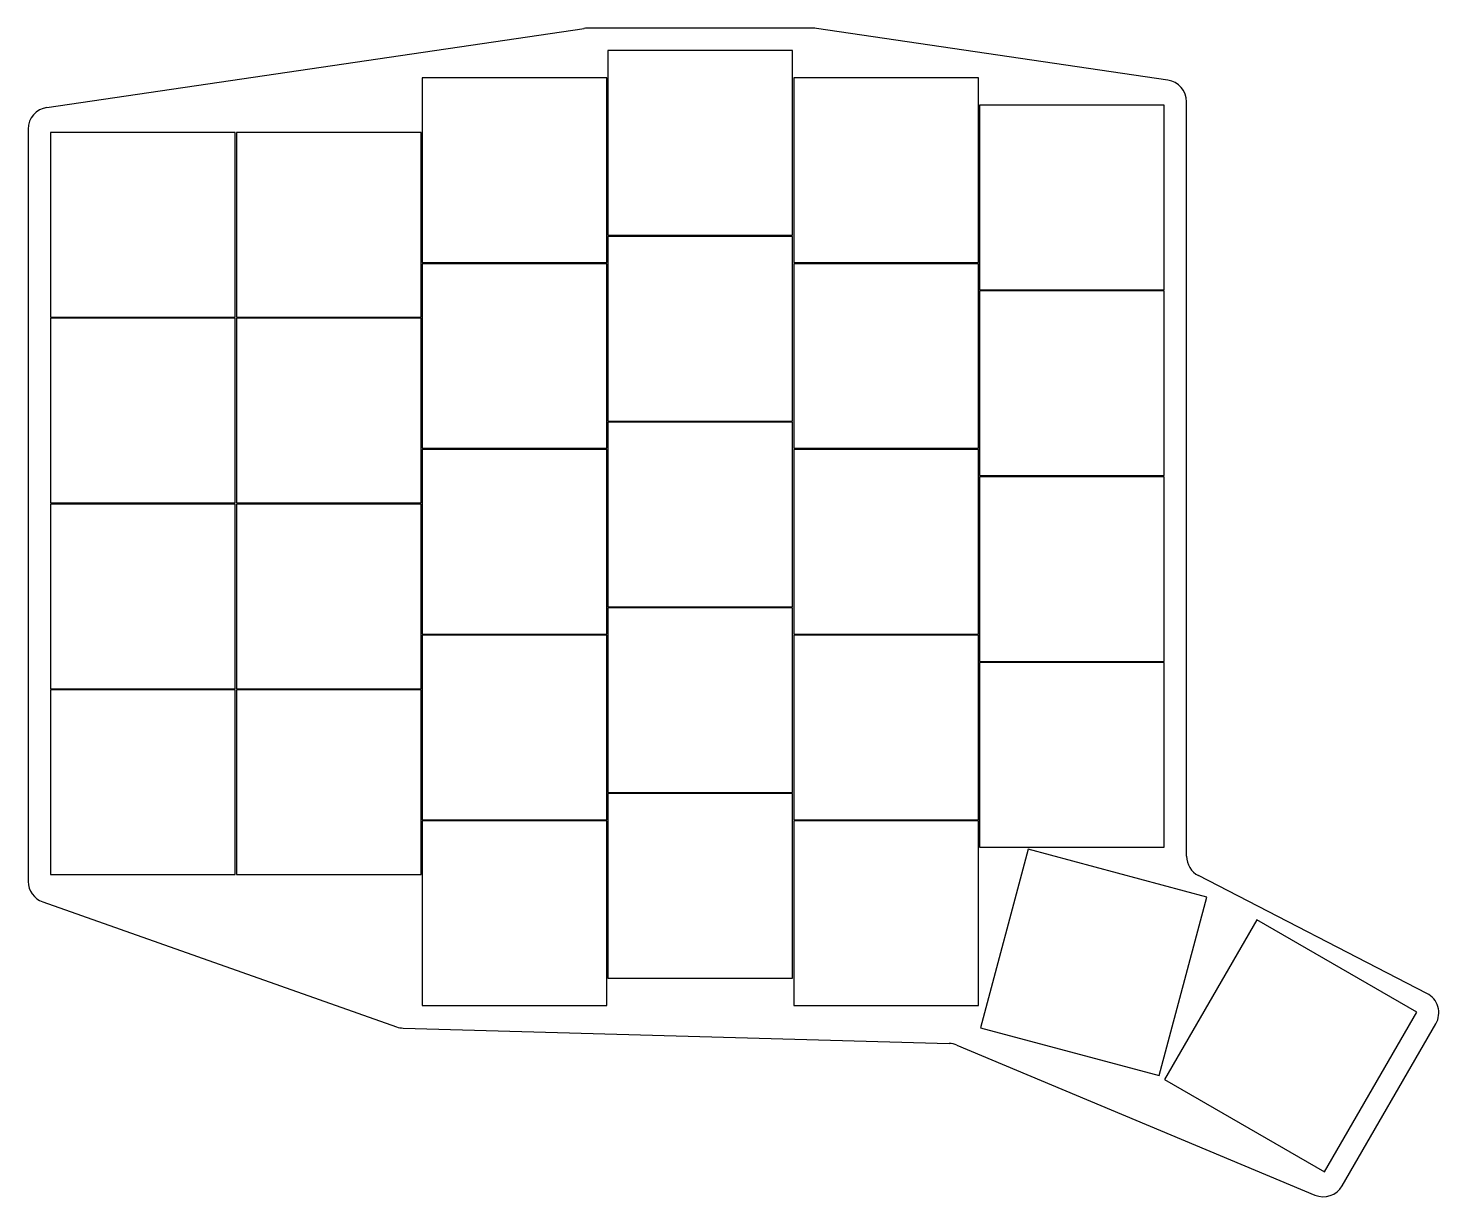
# Model space of a CAD drawing. Header units: millimetres. Extents: x 90 to 219, y -121 to -14.
import ezdxf

# ---------------------------------------------------------------- set-up
doc = ezdxf.new("R2010")
doc.units = ezdxf.units.MM

msp = doc.modelspace()

# ---------------------------------------------------------------- linework, layer by layer
for p, q in [((91.21, -21.25), (140.36, -14.02)), ((161.35, -14), (140.65, -14)), ((193.79, -18.75), (161.64, -14.02)), ((159.45, -16.05), (142.55, -16.05)), ((142.55, -16.05), (142.55, -32.95)), ((159.45, -32.95), (159.45, -16.05)), ((142.45, -18.55), (125.55, -18.55)), ((125.55, -18.55), (125.55, -35.45)), ((142.45, -35.45), (142.45, -18.55)), ((176.45, -18.55), (159.55, -18.55)), ((159.55, -18.55), (159.55, -35.45)), ((176.45, -35.45), (176.45, -18.55)), ((193.45, -21.05), (176.55, -21.05)), ((176.55, -21.05), (176.55, -37.95)), ((193.45, -37.95), (193.45, -21.05)), ((195.5, -89.78), (195.5, -20.73)), ((89.5, -23.23), (89.5, -92.08)), ((108.45, -23.55), (91.55, -23.55)), ((91.55, -23.55), (91.55, -40.45)), ((108.45, -40.45), (108.45, -23.55)), ((125.45, -23.55), (108.55, -23.55)), ((108.55, -23.55), (108.55, -40.45)), ((125.45, -40.45), (125.45, -23.55)), ((142.55, -32.95), (159.45, -32.95)), ((159.45, -33.05), (142.55, -33.05)), ((142.55, -33.05), (142.55, -49.95)), ((159.45, -49.95), (159.45, -33.05)), ((125.55, -35.45), (142.45, -35.45)), ((142.45, -35.55), (125.55, -35.55)), ((125.55, -35.55), (125.55, -52.45)), ((142.45, -52.45), (142.45, -35.55)), ((159.55, -35.45), (176.45, -35.45)), ((176.45, -35.55), (159.55, -35.55)), ((159.55, -35.55), (159.55, -52.45)), ((176.45, -52.45), (176.45, -35.55)), ((176.55, -37.95), (193.45, -37.95)), ((193.45, -38.05), (176.55, -38.05)), ((176.55, -38.05), (176.55, -54.95)), ((193.45, -54.95), (193.45, -38.05)), ((91.55, -40.45), (108.45, -40.45)), ((108.45, -40.55), (91.55, -40.55)), ((91.55, -40.55), (91.55, -57.45)), ((108.45, -57.45), (108.45, -40.55)), ((108.55, -40.45), (125.45, -40.45)), ((125.45, -40.55), (108.55, -40.55)), ((108.55, -40.55), (108.55, -57.45)), ((125.45, -57.45), (125.45, -40.55)), ((142.55, -49.95), (159.45, -49.95)), ((159.45, -50.05), (142.55, -50.05)), ((142.55, -50.05), (142.55, -66.95)), ((159.45, -66.95), (159.45, -50.05)), ((125.55, -52.45), (142.45, -52.45)), ((142.45, -52.55), (125.55, -52.55)), ((125.55, -52.55), (125.55, -69.45)), ((142.45, -69.45), (142.45, -52.55)), ((159.55, -52.45), (176.45, -52.45)), ((176.45, -52.55), (159.55, -52.55)), ((159.55, -52.55), (159.55, -69.45)), ((176.45, -69.45), (176.45, -52.55)), ((176.55, -54.95), (193.45, -54.95)), ((193.45, -55.05), (176.55, -55.05)), ((176.55, -55.05), (176.55, -71.95)), ((193.45, -71.95), (193.45, -55.05)), ((91.55, -57.45), (108.45, -57.45)), ((108.45, -57.55), (91.55, -57.55)), ((91.55, -57.55), (91.55, -74.45)), ((108.45, -74.45), (108.45, -57.55)), ((108.55, -57.45), (125.45, -57.45)), ((125.45, -57.55), (108.55, -57.55)), ((108.55, -57.55), (108.55, -74.45)), ((125.45, -74.45), (125.45, -57.55)), ((142.55, -66.95), (159.45, -66.95)), ((159.45, -67.05), (142.55, -67.05)), ((142.55, -67.05), (142.55, -83.95)), ((159.45, -83.95), (159.45, -67.05)), ((125.55, -69.45), (142.45, -69.45)), ((142.45, -69.55), (125.55, -69.55)), ((125.55, -69.55), (125.55, -86.45)), ((142.45, -86.45), (142.45, -69.55)), ((159.55, -69.45), (176.45, -69.45)), ((176.45, -69.55), (159.55, -69.55)), ((159.55, -69.55), (159.55, -86.45)), ((176.45, -86.45), (176.45, -69.55)), ((176.55, -71.95), (193.45, -71.95)), ((193.45, -72.05), (176.55, -72.05)), ((176.55, -72.05), (176.55, -88.95)), ((193.45, -88.95), (193.45, -72.05)), ((91.55, -74.45), (108.45, -74.45)), ((108.45, -74.55), (91.55, -74.55)), ((91.55, -74.55), (91.55, -91.45)), ((108.45, -91.45), (108.45, -74.55)), ((108.55, -74.45), (125.45, -74.45)), ((125.45, -74.55), (108.55, -74.55)), ((108.55, -74.55), (108.55, -91.45)), ((125.45, -91.45), (125.45, -74.55)), ((142.55, -83.95), (159.45, -83.95)), ((159.45, -84.05), (142.55, -84.05)), ((142.55, -84.05), (142.55, -100.95)), ((159.45, -100.95), (159.45, -84.05)), ((125.55, -86.45), (142.45, -86.45)), ((159.55, -86.45), (176.45, -86.45)), ((142.45, -86.55), (125.55, -86.55)), ((125.55, -86.55), (125.55, -103.45)), ((142.45, -103.45), (142.45, -86.55)), ((176.45, -86.55), (159.55, -86.55)), ((159.55, -86.55), (159.55, -103.45)), ((176.45, -103.45), (176.45, -86.55)), ((176.55, -88.95), (193.45, -88.95)), ((181.02, -89.15), (176.65, -105.48)), ((197.35, -93.52), (181.02, -89.15)), ((91.55, -91.45), (108.45, -91.45)), ((108.55, -91.45), (125.45, -91.45)), ((217.5, -102.33), (196.58, -91.56)), ((90.83, -93.97), (123.2, -105.4)), ((192.98, -109.85), (197.35, -93.52)), ((201.93, -95.59), (193.48, -110.22)), ((216.56, -104.04), (201.93, -95.59)), ((142.55, -100.95), (159.45, -100.95)), ((125.55, -103.45), (142.45, -103.45)), ((159.55, -103.45), (176.45, -103.45)), ((208.11, -118.67), (216.56, -104.04)), ((123.81, -105.51), (173.77, -106.91)), ((176.65, -105.48), (192.98, -109.85)), ((209.74, -119.95), (218.31, -105.11)), ((174.48, -107.07), (207.24, -120.79)), ((193.48, -110.22), (208.11, -118.67))]:
    msp.add_line(p, q)
for centre, start, end in [((140.65, -16), 90, 98.3659), ((161.35, -16), 81.6341, 90), ((193.5, -20.73), 0, 81.6341), ((91.5, -23.23), 98.3659, 180), ((197.5, -89.78), 180, 242.752), ((91.5, -92.08), 180, 250.56), ((216.58, -104.11), 330, 62.752), ((123.87, -103.51), 250.56, 268.3886), ((173.71, -108.91), 67.2633, 88.3886), ((208.01, -118.95), 247.2633, 330)]:
    msp.add_arc(centre, 2, start, end)

doc.saveas('drawing.dxf')
